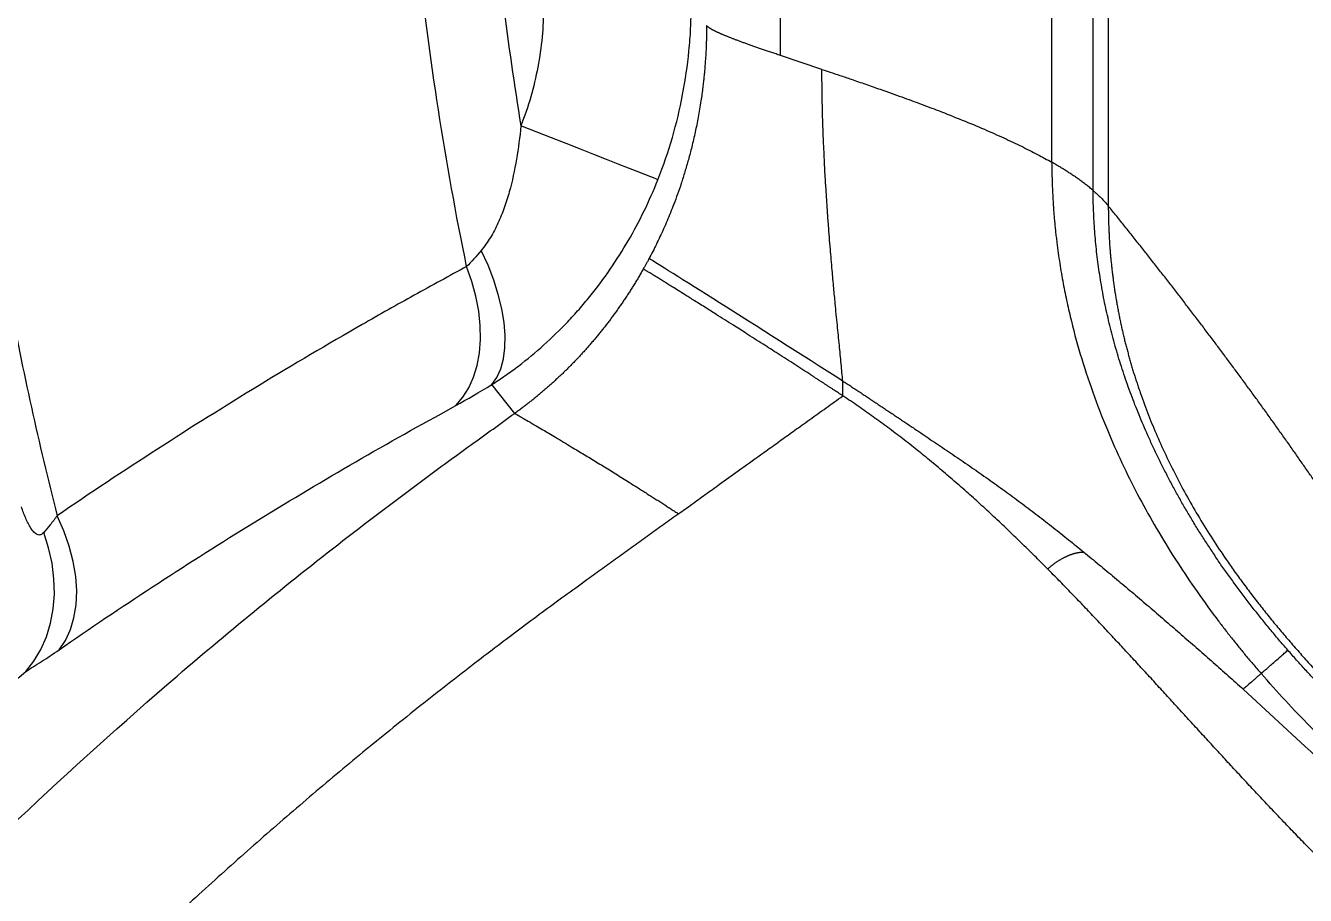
# Model space of a CAD drawing. Extents: x 412 to 492, y 622 to 766.
# Drawn here: x 464.4 to 475.19, y 671.51 to 678.85 of the extents above; entities that cross this region are included whole.
import ezdxf

# ---------------------------------------------------------------- set-up
doc = ezdxf.new("R2010")
doc.units = 0
doc.header["$MEASUREMENT"] = 0
doc.layers.add('1', color=4, linetype='Continuous')
doc.layers.add('GEOMETRY', color=4, linetype='Continuous', lineweight=25)

# ---------------------------------------------------------------- blocks, each defined once
blk = doc.blocks.new('2024 Beam 220V LL')
at = {"layer": 'GEOMETRY'}
for p, q in [((61.575, 45.822), (61.575, 34.566)), ((61.448, 34.695), (61.448, 45.674)), ((61.099, 34.934), (61.099, 45.317)), ((58.812, 35.834), (58.812, 43.311)), ((59.162, 35.717), (58.812, 35.834)), ((56.572, 32.817), (56.38, 33.059)), ((55.952, 32.814), (56.077, 32.884)), ((63.236, 30.009), (62.713, 30.492))]:
    blk.add_line(p, q, dxfattribs=at)
at = {"layer": 'GEOMETRY', "flags": 128}
for points in [[(57.779, 34.787), (57.756, 34.796), (57.719, 34.811), (57.669, 34.831), (57.605, 34.856), (57.53, 34.885), (57.443, 34.919), (57.346, 34.957), (57.24, 34.999), (57.126, 35.044), (57.006, 35.091), (56.882, 35.14), (56.754, 35.19), (56.624, 35.241)], [(56.38, 33.059), (56.422, 33.12), (56.454, 33.193), (56.477, 33.277), (56.489, 33.37), (56.491, 33.473), (56.482, 33.582), (56.463, 33.698), (56.434, 33.818), (56.395, 33.941), (56.347, 34.066), (56.29, 34.191)], [(56.077, 32.884), (56.136, 32.953), (56.186, 33.032), (56.226, 33.122), (56.256, 33.221), (56.276, 33.327), (56.284, 33.44), (56.282, 33.558), (56.269, 33.68), (56.245, 33.805), (56.211, 33.93), (56.167, 34.055)], [(52.731, 30.824), (52.785, 30.903), (52.827, 30.994), (52.857, 31.094), (52.875, 31.203), (52.88, 31.32), (52.872, 31.442), (52.851, 31.568), (52.817, 31.697), (52.772, 31.826), (52.715, 31.954)], [(52.731, 30.824), (52.785, 30.903), (52.827, 30.994), (52.857, 31.094), (52.875, 31.203), (52.88, 31.32), (52.872, 31.442), (52.851, 31.568), (52.817, 31.697), (52.772, 31.826), (52.715, 31.954)], [(52.45, 30.641), (52.519, 30.729), (52.578, 30.827), (52.625, 30.934), (52.66, 31.048), (52.682, 31.169), (52.692, 31.294), (52.688, 31.423), (52.672, 31.553), (52.643, 31.683), (52.602, 31.812)], [(52.45, 30.641), (52.519, 30.729), (52.578, 30.827), (52.625, 30.934), (52.66, 31.048), (52.682, 31.169), (52.692, 31.294), (52.688, 31.423), (52.672, 31.553), (52.643, 31.683), (52.602, 31.812)]]:
    blk.add_lwpolyline(points, dxfattribs=at)
at = {"layer": 'GEOMETRY'}
for points, knots in [([(52.696, 46.818), (52.395, 45.617), (52.166, 44.396), (51.993, 42.999), (51.975, 42.843), (51.942, 42.532), (51.926, 42.375), (51.883, 41.906), (51.859, 41.594), (51.821, 40.967), (51.806, 40.654), (51.788, 40.027), (51.783, 39.713), (51.784, 39.085), (51.789, 38.772), (51.808, 38.145), (51.823, 37.833), (51.882, 36.895), (51.941, 36.271), (52.038, 35.492), (52.059, 35.337), (52.103, 35.026), (52.126, 34.871), (52.199, 34.406), (52.252, 34.097), (52.426, 33.174), (52.561, 32.562), (52.715, 31.954)], [0, 0, 0, 0, 0.25, 0.25, 0.28125, 0.28125, 0.3125, 0.3125, 0.375, 0.375, 0.4375, 0.4375, 0.5, 0.5, 0.5625, 0.5625, 0.625, 0.625, 0.75, 0.75, 0.78125, 0.78125, 0.8125, 0.8125, 0.875, 0.875, 1, 1, 1, 1]), ([(52.696, 46.818), (52.395, 45.617), (52.166, 44.396), (51.993, 42.999), (51.975, 42.843), (51.942, 42.532), (51.926, 42.375), (51.883, 41.906), (51.859, 41.594), (51.821, 40.967), (51.806, 40.654), (51.788, 40.027), (51.783, 39.713), (51.784, 39.085), (51.789, 38.772), (51.808, 38.145), (51.823, 37.833), (51.882, 36.895), (51.941, 36.271), (52.038, 35.492), (52.059, 35.337), (52.103, 35.026), (52.126, 34.871), (52.199, 34.406), (52.252, 34.097), (52.426, 33.174), (52.561, 32.562), (52.715, 31.954)], [0, 0, 0, 0, 0.25, 0.25, 0.28125, 0.28125, 0.3125, 0.3125, 0.375, 0.375, 0.4375, 0.4375, 0.5, 0.5, 0.5625, 0.5625, 0.625, 0.625, 0.75, 0.75, 0.78125, 0.78125, 0.8125, 0.8125, 0.875, 0.875, 1, 1, 1, 1]), ([(56.167, 34.055), (56.077, 34.493), (55.997, 34.934), (55.86, 35.82), (55.803, 36.266), (55.711, 37.163), (55.676, 37.614), (55.648, 38.181), (55.643, 38.294), (55.635, 38.521), (55.631, 38.635), (55.623, 38.976), (55.62, 39.203), (55.62, 39.658), (55.623, 39.886), (55.634, 40.339), (55.642, 40.566), (55.676, 41.243), (55.71, 41.693), (55.849, 43.035), (55.986, 43.921), (56.167, 44.799)], [0, 0, 0, 0, 0.125, 0.125, 0.25, 0.25, 0.375, 0.375, 0.40625, 0.40625, 0.4375, 0.4375, 0.5, 0.5, 0.5625, 0.5625, 0.625, 0.625, 0.75, 0.75, 1, 1, 1, 1]), ([(56.625, 43.619), (56.569, 43.275), (56.519, 42.93), (56.434, 42.238), (56.398, 41.891), (56.341, 41.193), (56.32, 40.843), (56.299, 40.316), (56.294, 40.14), (56.288, 39.787), (56.286, 39.611), (56.286, 39.081), (56.292, 38.728), (56.313, 38.199), (56.321, 38.022), (56.343, 37.671), (56.355, 37.496), (56.398, 36.971), (56.433, 36.623), (56.518, 35.929), (56.568, 35.584), (56.624, 35.241)], [0, 0, 0, 0, 0.125, 0.125, 0.25, 0.25, 0.375, 0.375, 0.4375, 0.4375, 0.5, 0.5, 0.625, 0.625, 0.6875, 0.6875, 0.75, 0.75, 0.875, 0.875, 1, 1, 1, 1]), ([(56.815, 36.249), (56.815, 36.075), (56.799, 35.904), (56.735, 35.568), (56.688, 35.403), (56.624, 35.241)], [0, 0, 0, 0, 0.5, 0.5, 1, 1, 1, 1]), ([(57.779, 34.787), (57.872, 35.021), (57.941, 35.26), (58.011, 35.626), (58.029, 35.749), (58.047, 35.936), (58.052, 35.999), (58.058, 36.124), (58.06, 36.187), (58.06, 36.25)], [0, 0, 0, 0, 0.5, 0.5, 0.75, 0.75, 0.875, 0.875, 1, 1, 1, 1]), ([(58.189, 36.087), (58.189, 36.075), (58.189, 36.05), (58.189, 36.014), (58.188, 35.977), (58.187, 35.939), (58.185, 35.9), (58.184, 35.861), (58.181, 35.821), (58.178, 35.78), (58.175, 35.739), (58.172, 35.697), (58.167, 35.654), (58.163, 35.611), (58.155, 35.543), (58.141, 35.444), (58.12, 35.317), (58.094, 35.188), (58.066, 35.069), (58.037, 34.957), (58.007, 34.855), (57.977, 34.758), (57.945, 34.667), (57.915, 34.585), (57.885, 34.509), (57.857, 34.44), (57.827, 34.373), (57.797, 34.307), (57.767, 34.244), (57.736, 34.182), (57.715, 34.142), (57.704, 34.122)], [0, 0, 0, 0, 0.017509, 0.035345, 0.053512, 0.072011, 0.090841, 0.110003, 0.129497, 0.149324, 0.169484, 0.189978, 0.210806, 0.231969, 0.253468, 0.310964, 0.379047, 0.441545, 0.504048, 0.558832, 0.611071, 0.660785, 0.707988, 0.75269, 0.790183, 0.826969, 0.863045, 0.8984, 0.93302, 0.966891, 1, 1, 1, 1]), ([(58.812, 35.834), (58.806, 35.836), (58.793, 35.84), (58.775, 35.847), (58.757, 35.853), (58.739, 35.859), (58.721, 35.865), (58.703, 35.871), (58.686, 35.877), (58.669, 35.883), (58.652, 35.888), (58.636, 35.894), (58.62, 35.9), (58.604, 35.905), (58.588, 35.911), (58.573, 35.916), (58.558, 35.922), (58.543, 35.927), (58.528, 35.932), (58.514, 35.937), (58.5, 35.942), (58.486, 35.947), (58.473, 35.952), (58.459, 35.957), (58.446, 35.962), (58.434, 35.967), (58.422, 35.971), (58.41, 35.976), (58.398, 35.98), (58.387, 35.985), (58.376, 35.989), (58.365, 35.994), (58.354, 35.998), (58.344, 36.002), (58.334, 36.006), (58.325, 36.01), (58.315, 36.014), (58.307, 36.018), (58.298, 36.022), (58.29, 36.026), (58.282, 36.029), (58.274, 36.033), (58.267, 36.037), (58.26, 36.04), (58.253, 36.044), (58.246, 36.047), (58.24, 36.05), (58.234, 36.053), (58.229, 36.057), (58.224, 36.06), (58.219, 36.063), (58.214, 36.066), (58.21, 36.068), (58.206, 36.071), (58.203, 36.074), (58.199, 36.077), (58.196, 36.079), (58.194, 36.082), (58.191, 36.084), (58.19, 36.086), (58.189, 36.087)], [0, 0, 0, 0, 0.018145, 0.036256, 0.054333, 0.072377, 0.090387, 0.108363, 0.126306, 0.144216, 0.162093, 0.179936, 0.197747, 0.215525, 0.23327, 0.250983, 0.268663, 0.286311, 0.303927, 0.32151, 0.339062, 0.356582, 0.37407, 0.391526, 0.408951, 0.426345, 0.443707, 0.461038, 0.478339, 0.495608, 0.512847, 0.530055, 0.547232, 0.56438, 0.581497, 0.598584, 0.615641, 0.632668, 0.649666, 0.666634, 0.683572, 0.700482, 0.717362, 0.734213, 0.751035, 0.767829, 0.784594, 0.80133, 0.818038, 0.834718, 0.85137, 0.867994, 0.884591, 0.901159, 0.917701, 0.934215, 0.950701, 0.967161, 0.983594, 1, 1, 1, 1]), ([(59.162, 35.717), (59.185, 35.709), (59.235, 35.693), (59.317, 35.665), (59.417, 35.631), (59.531, 35.592), (59.673, 35.542), (59.829, 35.487), (59.992, 35.427), (60.162, 35.362), (60.34, 35.292), (60.497, 35.227), (60.613, 35.176), (60.693, 35.14), (60.77, 35.104), (60.842, 35.069), (60.912, 35.035), (60.978, 35.001), (61.04, 34.967), (61.08, 34.945), (61.099, 34.934)], [0, 0, 0, 0, 0.0344861, 0.0761599, 0.1250205, 0.1874792, 0.2500374, 0.3424862, 0.4259173, 0.5000989, 0.6036114, 0.700049, 0.743483, 0.7852154, 0.8252481, 0.8635796, 0.9002166, 0.935165, 0.9684261, 1, 1, 1, 1]), ([(59.338, 33.089), (59.333, 33.137), (59.323, 33.238), (59.308, 33.395), (59.291, 33.565), (59.275, 33.726), (59.261, 33.881), (59.247, 34.033), (59.232, 34.21), (59.219, 34.375), (59.208, 34.52), (59.201, 34.638), (59.194, 34.741), (59.188, 34.832), (59.184, 34.913), (59.18, 35), (59.175, 35.115), (59.169, 35.254), (59.165, 35.412), (59.162, 35.566), (59.162, 35.667), (59.162, 35.717)], [0, 0, 0, 0, 0.055298, 0.11495, 0.179572, 0.250196, 0.298886, 0.356952, 0.424271, 0.500299, 0.545471, 0.590376, 0.634959, 0.663086, 0.693782, 0.727055, 0.762901, 0.824678, 0.884749, 0.943146, 1, 1, 1, 1]), ([(56.624, 35.241), (56.615, 35.147), (56.603, 35.053), (56.571, 34.867), (56.552, 34.775), (56.52, 34.662), (56.513, 34.639), (56.499, 34.594), (56.491, 34.572), (56.468, 34.506), (56.45, 34.463), (56.412, 34.379), (56.391, 34.338), (56.355, 34.28), (56.343, 34.261), (56.317, 34.225), (56.304, 34.207), (56.29, 34.191)], [0, 0, 0, 0, 0.25, 0.25, 0.5, 0.5, 0.5625, 0.5625, 0.625, 0.625, 0.75, 0.75, 0.875, 0.875, 0.9375, 0.9375, 1, 1, 1, 1]), ([(61.099, 34.934), (61.099, 34.919), (61.099, 34.891), (61.1, 34.848), (61.101, 34.804), (61.102, 34.761), (61.104, 34.717), (61.106, 34.672), (61.108, 34.627), (61.111, 34.582), (61.114, 34.537), (61.117, 34.491), (61.121, 34.445), (61.126, 34.398), (61.13, 34.351), (61.136, 34.304), (61.147, 34.214), (61.165, 34.083), (61.194, 33.914), (61.227, 33.752), (61.276, 33.539), (61.349, 33.273), (61.456, 32.954), (61.576, 32.651), (61.704, 32.366), (61.837, 32.102), (61.982, 31.842), (62.136, 31.59), (62.304, 31.339), (62.439, 31.151), (62.54, 31.018), (62.599, 30.943), (62.661, 30.865), (62.725, 30.786), (62.793, 30.705), (62.84, 30.651), (62.863, 30.624)], [0, 0, 0, 0, 0.008964, 0.0180041, 0.0271205, 0.0363134, 0.045583, 0.0549299, 0.0643544, 0.0738572, 0.0834389, 0.0931004, 0.1028426, 0.1126663, 0.1225726, 0.1325618, 0.1426337, 0.1798641, 0.2158485, 0.250609, 0.2841738, 0.3534276, 0.4241608, 0.4966433, 0.5590051, 0.6213737, 0.6825392, 0.746877, 0.8074437, 0.8731295, 0.8925929, 0.9127198, 0.9335164, 0.9549898, 0.9771481, 1, 1, 1, 1]), ([(61.448, 34.695), (61.443, 34.699), (61.434, 34.708), (61.419, 34.72), (61.404, 34.732), (61.389, 34.743), (61.374, 34.755), (61.359, 34.766), (61.344, 34.778), (61.329, 34.789), (61.313, 34.8), (61.298, 34.81), (61.283, 34.821), (61.267, 34.831), (61.252, 34.841), (61.236, 34.851), (61.221, 34.861), (61.205, 34.871), (61.19, 34.88), (61.174, 34.89), (61.159, 34.899), (61.144, 34.908), (61.129, 34.917), (61.114, 34.925), (61.104, 34.931), (61.099, 34.934)], [0, 0, 0, 0, 0.0427682, 0.0855563, 0.1283709, 0.1712183, 0.2141052, 0.2570378, 0.3000227, 0.3430662, 0.3861747, 0.4293545, 0.472612, 0.5159533, 0.5593848, 0.6029127, 0.6465431, 0.6902821, 0.7341357, 0.7781101, 0.8222112, 0.8664449, 0.9108171, 0.9553335, 1, 1, 1, 1]), ([(56.38, 33.059), (56.417, 33.084), (56.455, 33.109), (56.53, 33.161), (56.567, 33.188), (56.677, 33.272), (56.748, 33.331), (56.887, 33.456), (56.954, 33.521), (57.051, 33.624), (57.083, 33.658), (57.146, 33.73), (57.176, 33.766), (57.327, 33.952), (57.434, 34.109), (57.625, 34.437), (57.708, 34.608), (57.779, 34.787)], [0, 0, 0, 0, 0.0625, 0.0625, 0.125, 0.125, 0.25, 0.25, 0.375, 0.375, 0.4375, 0.4375, 0.5, 0.5, 0.75, 0.75, 1, 1, 1, 1]), ([(61.448, 34.695), (61.471, 34.676), (61.493, 34.655), (61.536, 34.612), (61.556, 34.59), (61.575, 34.566)], [0, 0, 0, 0, 0.5, 0.5, 1, 1, 1, 1]), ([(63.089, 30.82), (63.076, 30.835), (63.051, 30.864), (63.013, 30.908), (62.976, 30.952), (62.94, 30.996), (62.903, 31.04), (62.868, 31.084), (62.832, 31.129), (62.797, 31.173), (62.763, 31.217), (62.729, 31.262), (62.695, 31.306), (62.662, 31.351), (62.629, 31.396), (62.597, 31.441), (62.565, 31.485), (62.533, 31.53), (62.502, 31.575), (62.472, 31.62), (62.442, 31.666), (62.412, 31.711), (62.383, 31.756), (62.354, 31.802), (62.325, 31.847), (62.297, 31.893), (62.27, 31.938), (62.243, 31.984), (62.216, 32.03), (62.19, 32.075), (62.164, 32.121), (62.139, 32.167), (62.114, 32.213), (62.089, 32.259), (62.065, 32.306), (62.041, 32.352), (62.018, 32.398), (61.995, 32.445), (61.973, 32.491), (61.951, 32.538), (61.93, 32.584), (61.903, 32.644), (61.871, 32.717), (61.835, 32.803), (61.8, 32.889), (61.768, 32.975), (61.736, 33.061), (61.707, 33.147), (61.679, 33.234), (61.652, 33.32), (61.628, 33.406), (61.604, 33.492), (61.583, 33.578), (61.563, 33.664), (61.544, 33.75), (61.528, 33.836), (61.513, 33.922), (61.499, 34.008), (61.487, 34.094), (61.477, 34.18), (61.468, 34.266), (61.461, 34.352), (61.455, 34.438), (61.451, 34.523), (61.448, 34.609), (61.448, 34.667), (61.448, 34.695)], [0, 0, 0, 0, 0.013485, 0.026917, 0.040297, 0.053625, 0.066902, 0.080129, 0.093305, 0.106433, 0.119512, 0.132543, 0.145527, 0.158464, 0.171355, 0.184201, 0.197001, 0.209758, 0.222471, 0.235142, 0.24777, 0.260358, 0.272904, 0.28541, 0.297878, 0.310306, 0.322697, 0.335051, 0.347368, 0.35965, 0.371897, 0.38411, 0.39629, 0.408437, 0.420552, 0.432637, 0.444691, 0.456716, 0.468712, 0.48068, 0.492622, 0.504537, 0.526385, 0.548085, 0.569642, 0.591062, 0.612351, 0.633513, 0.654556, 0.675485, 0.696306, 0.717025, 0.737648, 0.758182, 0.778633, 0.799007, 0.819311, 0.839552, 0.859736, 0.879869, 0.89996, 0.920013, 0.940037, 0.960039, 0.980024, 1, 1, 1, 1]), ([(63.456, 32.038), (63.436, 32.067), (63.397, 32.125), (63.337, 32.213), (63.277, 32.3), (63.216, 32.387), (63.155, 32.475), (63.094, 32.562), (63.032, 32.649), (62.97, 32.736), (62.908, 32.824), (62.845, 32.911), (62.781, 32.998), (62.718, 33.085), (62.654, 33.172), (62.589, 33.259), (62.524, 33.347), (62.459, 33.434), (62.393, 33.521), (62.327, 33.608), (62.261, 33.695), (62.194, 33.782), (62.127, 33.869), (62.059, 33.957), (61.991, 34.044), (61.923, 34.131), (61.854, 34.218), (61.785, 34.305), (61.716, 34.392), (61.646, 34.479), (61.599, 34.537), (61.575, 34.566)], [0, 0, 0, 0, 0.034483, 0.068966, 0.103448, 0.137931, 0.172414, 0.206897, 0.241379, 0.275862, 0.310345, 0.344828, 0.37931, 0.413793, 0.448276, 0.482759, 0.517241, 0.551724, 0.586207, 0.62069, 0.655172, 0.689655, 0.724138, 0.758621, 0.793103, 0.827586, 0.862069, 0.896552, 0.931034, 0.965517, 1, 1, 1, 1]), ([(61.575, 34.566), (61.575, 34.553), (61.576, 34.526), (61.576, 34.486), (61.577, 34.446), (61.578, 34.405), (61.58, 34.365), (61.582, 34.325), (61.584, 34.285), (61.586, 34.245), (61.589, 34.205), (61.592, 34.165), (61.596, 34.125), (61.6, 34.086), (61.604, 34.046), (61.609, 34.006), (61.614, 33.966), (61.619, 33.926), (61.624, 33.887), (61.63, 33.847), (61.637, 33.807), (61.643, 33.768), (61.65, 33.728), (61.658, 33.689), (61.665, 33.649), (61.673, 33.61), (61.681, 33.57), (61.69, 33.531), (61.699, 33.492), (61.708, 33.452), (61.718, 33.413), (61.728, 33.374), (61.739, 33.335), (61.749, 33.296), (61.76, 33.257), (61.772, 33.217), (61.783, 33.178), (61.795, 33.139), (61.808, 33.1), (61.821, 33.061), (61.834, 33.023), (61.884, 32.875), (61.985, 32.62), (62.155, 32.263), (62.355, 31.908), (62.527, 31.643), (62.655, 31.462), (62.728, 31.363), (62.803, 31.263), (62.881, 31.164), (62.961, 31.064), (63.044, 30.965), (63.129, 30.866), (63.216, 30.767), (63.306, 30.668), (63.399, 30.569), (63.493, 30.47), (63.591, 30.372), (63.69, 30.273), (63.792, 30.175), (63.897, 30.076), (64.004, 29.978), (64.113, 29.88), (64.225, 29.782), (64.339, 29.684), (64.456, 29.587), (64.575, 29.489), (64.696, 29.391), (64.778, 29.327), (64.82, 29.295)], [0, 0, 0, 0, 0.006276, 0.012546, 0.018812, 0.025073, 0.031331, 0.037586, 0.043837, 0.050086, 0.056334, 0.062579, 0.068824, 0.075068, 0.081312, 0.087556, 0.093801, 0.100048, 0.106296, 0.112546, 0.118798, 0.125054, 0.131313, 0.137576, 0.143843, 0.150116, 0.156393, 0.162676, 0.168966, 0.175262, 0.181565, 0.187875, 0.194194, 0.200521, 0.206856, 0.213201, 0.219556, 0.22592, 0.232296, 0.238682, 0.245079, 0.251488, 0.311527, 0.373062, 0.436391, 0.501788, 0.520827, 0.540074, 0.559533, 0.579211, 0.59911, 0.619237, 0.639595, 0.66019, 0.681025, 0.702104, 0.723432, 0.745012, 0.766848, 0.788943, 0.811301, 0.833925, 0.856818, 0.879984, 0.903425, 0.927145, 0.951145, 0.975429, 1, 1, 1, 1]), ([(57.704, 34.122), (57.702, 34.118), (57.7, 34.115), (57.697, 34.107), (57.691, 34.096), (57.685, 34.085), (57.677, 34.071), (57.673, 34.064), (57.664, 34.049), (57.66, 34.042), (57.656, 34.034)], [0, 0, 0, 0, 0.125, 0.125, 0.25, 0.5, 0.5, 0.75, 0.75, 1, 1, 1, 1]), ([(56.167, 34.055), (56.093, 34.015), (56.02, 33.975), (55.872, 33.894), (55.652, 33.773), (55.432, 33.649), (54.995, 33.399), (54.705, 33.228), (54.129, 32.877), (53.844, 32.698), (53.276, 32.332), (52.995, 32.145), (52.715, 31.954)], [0, 0, 0, 0, 0.0625, 0.0625, 0.125, 0.25, 0.25, 0.5, 0.5, 0.75, 0.75, 1, 1, 1, 1]), ([(57.656, 34.034), (57.65, 34.023), (57.637, 34.001), (57.618, 33.968), (57.599, 33.936), (57.579, 33.904), (57.559, 33.872), (57.539, 33.84), (57.519, 33.809), (57.498, 33.778), (57.477, 33.747), (57.456, 33.717), (57.435, 33.686), (57.414, 33.657), (57.392, 33.627), (57.37, 33.598), (57.348, 33.569), (57.326, 33.541), (57.304, 33.513), (57.281, 33.485), (57.258, 33.457), (57.235, 33.43), (57.212, 33.403), (57.189, 33.376), (57.165, 33.35), (57.142, 33.323), (57.118, 33.298), (57.094, 33.272), (57.069, 33.247), (57.045, 33.222), (57.02, 33.197), (56.996, 33.173), (56.971, 33.148), (56.945, 33.125), (56.92, 33.101), (56.895, 33.078), (56.869, 33.054), (56.843, 33.032), (56.817, 33.009), (56.79, 32.987), (56.764, 32.965), (56.737, 32.943), (56.71, 32.921), (56.683, 32.9), (56.656, 32.879), (56.628, 32.858), (56.6, 32.837), (56.582, 32.824), (56.572, 32.817)], [0, 0, 0, 0, 0.0233774, 0.0466587, 0.0698458, 0.0929404, 0.115944, 0.1388571, 0.1616801, 0.1844133, 0.2070567, 0.229611, 0.2520768, 0.2744549, 0.2967464, 0.3189526, 0.3410749, 0.3631146, 0.3850733, 0.4069524, 0.4287542, 0.4504808, 0.4721349, 0.4937195, 0.5152377, 0.5366926, 0.5580871, 0.5794244, 0.6007077, 0.6219405, 0.6431265, 0.6642695, 0.6853735, 0.7064423, 0.72748, 0.7484905, 0.7694778, 0.790446, 0.8113995, 0.8323424, 0.853279, 0.8742135, 0.89515, 0.9160923, 0.9370445, 0.9580105, 0.9789944, 1, 1, 1, 1]), ([(59.338, 32.964), (59.332, 32.968), (59.32, 32.977), (59.301, 32.989), (59.283, 33.001), (59.264, 33.013), (59.245, 33.026), (59.226, 33.038), (59.206, 33.051), (59.187, 33.064), (59.167, 33.077), (59.148, 33.089), (59.128, 33.102), (59.108, 33.115), (59.087, 33.129), (59.03, 33.166), (58.932, 33.229), (58.797, 33.316), (58.659, 33.405), (58.533, 33.485), (58.4, 33.569), (58.289, 33.64), (58.18, 33.709), (58.093, 33.763), (58.014, 33.813), (57.951, 33.852), (57.902, 33.883), (57.869, 33.903), (57.847, 33.917), (57.831, 33.927), (57.815, 33.937), (57.8, 33.946), (57.785, 33.956), (57.771, 33.965), (57.756, 33.973), (57.743, 33.982), (57.73, 33.99), (57.718, 33.997), (57.706, 34.004), (57.695, 34.011), (57.685, 34.017), (57.676, 34.022), (57.669, 34.027), (57.662, 34.031), (57.658, 34.033), (57.656, 34.034)], [0, 0, 0, 0, 0.009557, 0.019116, 0.028679, 0.038248, 0.047826, 0.057415, 0.067017, 0.076633, 0.086264, 0.095909, 0.105569, 0.115245, 0.124936, 0.134643, 0.197424, 0.263178, 0.32139, 0.387826, 0.43866, 0.509831, 0.552183, 0.606182, 0.651197, 0.690262, 0.723282, 0.750134, 0.762277, 0.774728, 0.78749, 0.800565, 0.813958, 0.82767, 0.841702, 0.856054, 0.870728, 0.885724, 0.901045, 0.91669, 0.932662, 0.948964, 0.965609, 0.982614, 1, 1, 1, 1]), ([(59.338, 33.089), (59.35, 33.081), (59.375, 33.066), (59.411, 33.042), (59.447, 33.018), (59.483, 32.995), (59.519, 32.971), (59.554, 32.947), (59.59, 32.923), (59.626, 32.899), (59.662, 32.875), (59.698, 32.851), (59.734, 32.827), (59.77, 32.803), (59.806, 32.779), (59.842, 32.755), (59.878, 32.731), (59.914, 32.706), (59.951, 32.682), (59.987, 32.658), (60.057, 32.61), (60.161, 32.54), (60.3, 32.446), (60.44, 32.35), (60.58, 32.252), (60.718, 32.153), (60.852, 32.054), (60.982, 31.955), (61.112, 31.854), (61.24, 31.752), (61.326, 31.682), (61.368, 31.648)], [0, 0, 0, 0, 0.017893, 0.03578, 0.053662, 0.071539, 0.089412, 0.107281, 0.125145, 0.143005, 0.160864, 0.178724, 0.196583, 0.214441, 0.232295, 0.250146, 0.267995, 0.285847, 0.303701, 0.321557, 0.339412, 0.407255, 0.475173, 0.543141, 0.611156, 0.679187, 0.743377, 0.807548, 0.8717, 0.935849, 1, 1, 1, 1]), ([(59.338, 32.964), (59.338, 32.975), (59.338, 32.985), (59.338, 33.006), (59.338, 33.016), (59.338, 33.037), (59.338, 33.053), (59.338, 33.068), (59.338, 33.079), (59.338, 33.084), (59.338, 33.089)], [0, 0, 0, 0, 0.25, 0.25, 0.5, 0.5, 0.75, 0.875, 0.875, 1, 1, 1, 1]), ([(57.953, 31.97), (57.99, 31.997), (58.065, 32.051), (58.18, 32.134), (58.311, 32.228), (58.466, 32.34), (58.62, 32.45), (58.761, 32.551), (58.876, 32.634), (58.976, 32.705), (59.059, 32.765), (59.128, 32.814), (59.197, 32.863), (59.267, 32.914), (59.314, 32.947), (59.338, 32.964)], [0, 0, 0, 0, 0.080057, 0.163388, 0.250032, 0.362875, 0.499967, 0.583388, 0.666735, 0.750033, 0.798642, 0.847935, 0.897921, 0.948607, 1, 1, 1, 1]), ([(61.064, 31.505), (61.045, 31.524), (61.008, 31.562), (60.952, 31.617), (60.896, 31.673), (60.839, 31.728), (60.783, 31.783), (60.726, 31.838), (60.669, 31.892), (60.611, 31.946), (60.554, 31.999), (60.496, 32.052), (60.438, 32.105), (60.38, 32.157), (60.321, 32.208), (60.262, 32.259), (60.203, 32.31), (60.144, 32.36), (60.084, 32.41), (60.024, 32.459), (59.964, 32.508), (59.903, 32.556), (59.842, 32.604), (59.78, 32.651), (59.718, 32.698), (59.656, 32.744), (59.593, 32.789), (59.53, 32.834), (59.467, 32.878), (59.403, 32.922), (59.36, 32.95), (59.338, 32.964)], [0, 0, 0, 0, 0.034545, 0.069079, 0.103603, 0.138117, 0.172621, 0.207115, 0.241598, 0.276071, 0.310536, 0.344992, 0.379441, 0.413884, 0.448323, 0.482757, 0.51719, 0.551621, 0.586052, 0.620486, 0.654924, 0.689367, 0.723818, 0.758279, 0.792753, 0.827241, 0.861746, 0.896272, 0.930821, 0.965396, 1, 1, 1, 1]), ([(46.605, 22.5), (46.958, 22.986), (47.312, 23.472), (47.757, 24.078), (47.845, 24.199), (47.979, 24.381), (48.023, 24.442), (48.112, 24.563), (48.336, 24.865), (48.564, 25.164), (48.936, 25.637), (49.124, 25.872), (49.508, 26.336), (49.702, 26.566), (50.293, 27.247), (50.697, 27.691), (51.942, 28.992), (52.813, 29.818), (53.955, 30.799), (54.186, 30.992), (54.652, 31.373), (55.122, 31.747), (55.601, 32.11), (55.903, 32.333), (55.964, 32.377), (56.085, 32.466), (56.146, 32.51), (56.328, 32.641), (56.45, 32.729), (56.572, 32.817)], [0, 0, 0, 0, 0.125, 0.125, 0.15625, 0.15625, 0.171875, 0.171875, 0.1875, 0.25, 0.25, 0.3125, 0.3125, 0.375, 0.375, 0.5, 0.5, 0.75, 0.75, 0.8125, 0.8125, 0.875, 0.9375, 0.9375, 0.953125, 0.953125, 0.96875, 0.96875, 1, 1, 1, 1]), ([(52.731, 30.824), (53.253, 31.185), (53.782, 31.531), (54.588, 32.029), (54.858, 32.191), (55.402, 32.508), (55.676, 32.663), (55.952, 32.814)], [0, 0, 0, 0, 0.5, 0.5, 0.75, 0.75, 1, 1, 1, 1]), ([(56.572, 32.817), (56.573, 32.816), (56.575, 32.815), (56.578, 32.814), (56.581, 32.812), (56.585, 32.809), (56.589, 32.807), (56.594, 32.804), (56.599, 32.801), (56.604, 32.798), (56.61, 32.795), (56.616, 32.792), (56.622, 32.788), (56.629, 32.784), (56.648, 32.773), (56.686, 32.751), (56.745, 32.716), (56.822, 32.672), (56.899, 32.626), (56.981, 32.577), (57.045, 32.538), (57.12, 32.493), (57.209, 32.439), (57.316, 32.374), (57.425, 32.306), (57.512, 32.252), (57.574, 32.212), (57.613, 32.188), (57.651, 32.164), (57.688, 32.14), (57.724, 32.117), (57.76, 32.095), (57.794, 32.073), (57.828, 32.051), (57.861, 32.03), (57.892, 32.009), (57.923, 31.99), (57.943, 31.977), (57.953, 31.97)], [0, 0, 0, 0, 0.009407, 0.018848, 0.028323, 0.037834, 0.04738, 0.056962, 0.066582, 0.076238, 0.085933, 0.095666, 0.105438, 0.115246, 0.125092, 0.184318, 0.249992, 0.295666, 0.374876, 0.421754, 0.463364, 0.499964, 0.562085, 0.624408, 0.687014, 0.749957, 0.77243, 0.794613, 0.8165, 0.838086, 0.859366, 0.88034, 0.90101, 0.921377, 0.941446, 0.961231, 0.980745, 1, 1, 1, 1]), ([(57.953, 31.97), (57.911, 31.94), (57.828, 31.88), (57.703, 31.79), (57.579, 31.7), (57.454, 31.61), (57.329, 31.52), (57.183, 31.414), (57.015, 31.293), (56.826, 31.155), (56.639, 31.016), (56.452, 30.875), (56.173, 30.663), (55.804, 30.375), (55.348, 30.007), (54.898, 29.632), (54.455, 29.25), (54.018, 28.861), (53.254, 28.157), (52.468, 27.38), (51.669, 26.528), (51.192, 25.996), (50.767, 25.503), (50.406, 25.07), (50.065, 24.649), (49.743, 24.239), (49.474, 23.886), (49.254, 23.59), (49.081, 23.354), (48.907, 23.119), (48.731, 22.88), (48.553, 22.637), (48.373, 22.39), (48.192, 22.144), (48.012, 21.898), (47.892, 21.733), (47.832, 21.651)], [0, 0, 0, 0, 0.010586, 0.021162, 0.031735, 0.042312, 0.052894, 0.063479, 0.079564, 0.095639, 0.111708, 0.127796, 0.143891, 0.184104, 0.224348, 0.264626, 0.304929, 0.345172, 0.385385, 0.519296, 0.572866, 0.626477, 0.666738, 0.707033, 0.742836, 0.778636, 0.814426, 0.834558, 0.854674, 0.874798, 0.894938, 0.915941, 0.936954, 0.957976, 0.97899, 1, 1, 1, 1]), ([(52.602, 31.812), (52.598, 31.808), (52.594, 31.804), (52.585, 31.797), (52.58, 31.795), (52.571, 31.792), (52.567, 31.791), (52.557, 31.792), (52.552, 31.793), (52.542, 31.797), (52.538, 31.8), (52.528, 31.807), (52.524, 31.811), (52.515, 31.82), (52.51, 31.826), (52.502, 31.837), (52.498, 31.843), (52.486, 31.862), (52.478, 31.876), (52.464, 31.904), (52.457, 31.919), (52.437, 31.965), (52.425, 31.997), (52.414, 32.029)], [0, 0, 0, 0, 0.0625, 0.0625, 0.125, 0.125, 0.1875, 0.1875, 0.25, 0.25, 0.3125, 0.3125, 0.375, 0.375, 0.4375, 0.4375, 0.5, 0.5, 0.625, 0.625, 0.75, 0.75, 1, 1, 1, 1]), ([(52.602, 31.812), (52.598, 31.808), (52.594, 31.804), (52.585, 31.797), (52.58, 31.795), (52.571, 31.792), (52.567, 31.791), (52.557, 31.792), (52.552, 31.793), (52.542, 31.797), (52.538, 31.8), (52.528, 31.807), (52.524, 31.811), (52.515, 31.82), (52.51, 31.826), (52.502, 31.837), (52.498, 31.843), (52.486, 31.862), (52.478, 31.876), (52.464, 31.904), (52.457, 31.919), (52.437, 31.965), (52.425, 31.997), (52.414, 32.029)], [0, 0, 0, 0, 0.0625, 0.0625, 0.125, 0.125, 0.1875, 0.1875, 0.25, 0.25, 0.3125, 0.3125, 0.375, 0.375, 0.4375, 0.4375, 0.5, 0.5, 0.625, 0.625, 0.75, 0.75, 1, 1, 1, 1]), ([(52.715, 31.954), (52.696, 31.927), (52.676, 31.901), (52.638, 31.854), (52.62, 31.832), (52.602, 31.812)], [0, 0, 0, 0, 0.5, 0.5, 1, 1, 1, 1]), ([(52.715, 31.954), (52.696, 31.927), (52.676, 31.901), (52.638, 31.854), (52.62, 31.832), (52.602, 31.812)], [0, 0, 0, 0, 0.5, 0.5, 1, 1, 1, 1]), ([(61.064, 31.505), (61.067, 31.508), (61.073, 31.513), (61.081, 31.52), (61.09, 31.527), (61.098, 31.534), (61.107, 31.54), (61.115, 31.547), (61.124, 31.553), (61.132, 31.559), (61.141, 31.565), (61.149, 31.571), (61.158, 31.576), (61.166, 31.581), (61.174, 31.586), (61.182, 31.591), (61.191, 31.595), (61.199, 31.6), (61.207, 31.604), (61.215, 31.608), (61.223, 31.611), (61.23, 31.615), (61.238, 31.618), (61.246, 31.622), (61.253, 31.625), (61.261, 31.627), (61.268, 31.63), (61.276, 31.632), (61.283, 31.635), (61.29, 31.637), (61.297, 31.639), (61.304, 31.64), (61.311, 31.642), (61.318, 31.643), (61.324, 31.644), (61.331, 31.645), (61.338, 31.646), (61.344, 31.647), (61.35, 31.647), (61.356, 31.648), (61.362, 31.648), (61.366, 31.648), (61.368, 31.648)], [0, 0, 0, 0, 0.026027, 0.051871, 0.077549, 0.10308, 0.12848, 0.153766, 0.178951, 0.204052, 0.229081, 0.254049, 0.278967, 0.30384, 0.328669, 0.35346, 0.378214, 0.402935, 0.427627, 0.452295, 0.476943, 0.501575, 0.526198, 0.550821, 0.575453, 0.6001, 0.624771, 0.64947, 0.674203, 0.698974, 0.723787, 0.748645, 0.773551, 0.798505, 0.823511, 0.848568, 0.873678, 0.898839, 0.924053, 0.949318, 0.974634, 1, 1, 1, 1]), ([(61.368, 31.648), (61.39, 31.63), (61.433, 31.595), (61.498, 31.541), (61.563, 31.487), (61.628, 31.433), (61.693, 31.379), (61.757, 31.325), (61.822, 31.27), (61.886, 31.215), (61.951, 31.16), (62.015, 31.105), (62.1, 31.031), (62.206, 30.939), (62.333, 30.829), (62.46, 30.717), (62.587, 30.605), (62.671, 30.53), (62.713, 30.492)], [0, 0, 0, 0, 0.047813, 0.09563, 0.143455, 0.191289, 0.239134, 0.286984, 0.33484, 0.382702, 0.43057, 0.478444, 0.526323, 0.620961, 0.715645, 0.810389, 0.905176, 1, 1, 1, 1]), ([(63.609, 28.811), (63.592, 28.828), (63.557, 28.862), (63.506, 28.912), (63.455, 28.963), (63.405, 29.013), (63.354, 29.064), (63.304, 29.115), (63.254, 29.166), (63.204, 29.217), (63.155, 29.268), (63.105, 29.32), (63.056, 29.371), (63.007, 29.423), (62.958, 29.474), (62.909, 29.526), (62.861, 29.577), (62.812, 29.629), (62.764, 29.681), (62.716, 29.733), (62.668, 29.784), (62.62, 29.836), (62.572, 29.888), (62.525, 29.94), (62.477, 29.991), (62.43, 30.043), (62.382, 30.095), (62.335, 30.146), (62.288, 30.198), (62.24, 30.25), (62.193, 30.301), (62.146, 30.353), (62.099, 30.404), (62.052, 30.456), (62.005, 30.507), (61.959, 30.558), (61.912, 30.609), (61.865, 30.66), (61.818, 30.711), (61.771, 30.762), (61.724, 30.813), (61.677, 30.863), (61.631, 30.913), (61.584, 30.964), (61.537, 31.014), (61.49, 31.064), (61.443, 31.114), (61.396, 31.163), (61.349, 31.213), (61.301, 31.262), (61.254, 31.311), (61.207, 31.36), (61.159, 31.409), (61.112, 31.457), (61.08, 31.489), (61.064, 31.505)], [0, 0, 0, 0, 0.0189179, 0.0378342, 0.0567491, 0.0756628, 0.0945753, 0.1134869, 0.1323975, 0.1513072, 0.1702162, 0.1891243, 0.2080316, 0.2269381, 0.2458437, 0.2647485, 0.2836522, 0.302555, 0.3214565, 0.3403569, 0.3592559, 0.3781535, 0.3970494, 0.4159436, 0.434836, 0.4537263, 0.4726144, 0.4915002, 0.5103834, 0.529264, 0.5481418, 0.5670165, 0.5858881, 0.6047563, 0.6236211, 0.6424822, 0.6613396, 0.680193, 0.6990423, 0.7178875, 0.7367283, 0.7555647, 0.7743966, 0.7932239, 0.8120464, 0.8308643, 0.8496773, 0.8684855, 0.8872886, 0.9060866, 0.9248796, 0.9436674, 0.96245, 0.9812276, 1, 1, 1, 1]), ([(52.45, 30.641), (52.491, 30.666), (52.536, 30.694), (52.63, 30.755), (52.679, 30.788), (52.731, 30.824)], [0, 0, 0, 0, 0.5, 0.5, 1, 1, 1, 1]), ([(52.45, 30.641), (52.491, 30.666), (52.536, 30.694), (52.63, 30.755), (52.679, 30.788), (52.731, 30.824)], [0, 0, 0, 0, 0.5, 0.5, 1, 1, 1, 1]), ([(62.863, 30.624), (62.864, 30.624), (62.864, 30.624), (62.865, 30.625), (62.866, 30.626), (62.868, 30.627), (62.869, 30.629), (62.871, 30.631), (62.873, 30.632), (62.875, 30.634), (62.878, 30.636), (62.88, 30.638), (62.882, 30.64), (62.89, 30.647), (62.906, 30.66), (62.934, 30.685), (62.968, 30.715), (62.998, 30.741), (63.019, 30.759), (63.032, 30.77), (63.045, 30.782), (63.059, 30.794), (63.074, 30.807), (63.084, 30.816), (63.089, 30.82)], [0, 0, 0, 0, 0.024243, 0.047835, 0.07079, 0.093121, 0.114841, 0.135959, 0.156483, 0.176413, 0.19575, 0.214493, 0.232644, 0.250203, 0.372929, 0.500015, 0.631309, 0.749841, 0.788432, 0.828151, 0.869066, 0.911266, 0.954863, 1, 1, 1, 1]), ([(68.183, 27.128), (68.158, 27.141), (68.108, 27.166), (68.032, 27.204), (67.955, 27.243), (67.878, 27.283), (67.8, 27.324), (67.721, 27.366), (67.642, 27.408), (67.562, 27.451), (67.393, 27.543), (67.136, 27.687), (66.793, 27.886), (66.455, 28.091), (66.119, 28.302), (65.79, 28.519), (65.463, 28.744), (65.143, 28.973), (64.826, 29.212), (64.516, 29.457), (64.211, 29.713), (63.916, 29.974), (63.697, 30.182), (63.55, 30.327), (63.469, 30.409), (63.39, 30.491), (63.312, 30.573), (63.236, 30.655), (63.162, 30.737), (63.113, 30.793), (63.089, 30.82)], [0, 0, 0, 0, 0.013303, 0.026751, 0.040346, 0.054088, 0.067976, 0.082011, 0.096194, 0.110525, 0.125003, 0.187715, 0.2501, 0.31296, 0.375103, 0.438197, 0.500003, 0.563133, 0.624852, 0.688274, 0.750081, 0.813698, 0.875026, 0.893343, 0.911502, 0.929505, 0.947354, 0.965051, 0.982599, 1, 1, 1, 1]), ([(46.367, 23.666), (46.596, 23.977), (46.883, 24.367), (47.169, 24.757), (47.284, 24.912), (47.341, 24.99), (47.514, 25.224), (47.63, 25.378), (48.217, 26.147), (48.704, 26.746), (49.714, 27.914), (50.237, 28.482), (50.914, 29.173), (51.05, 29.311), (51.325, 29.583), (51.463, 29.718), (51.881, 30.119), (52.163, 30.382), (52.45, 30.641)], [0, 0, 0, 0, 0.125, 0.15625, 0.15625, 0.1875, 0.1875, 0.25, 0.25, 0.5, 0.5, 0.75, 0.75, 0.8125, 0.8125, 0.875, 0.875, 1, 1, 1, 1]), ([(46.367, 23.666), (46.596, 23.977), (46.883, 24.367), (47.169, 24.757), (47.284, 24.912), (47.341, 24.99), (47.514, 25.224), (47.63, 25.378), (48.217, 26.147), (48.704, 26.746), (49.714, 27.914), (50.237, 28.482), (50.914, 29.173), (51.05, 29.311), (51.325, 29.583), (51.463, 29.718), (51.881, 30.119), (52.163, 30.382), (52.45, 30.641)], [0, 0, 0, 0, 0.125, 0.15625, 0.15625, 0.1875, 0.1875, 0.25, 0.25, 0.5, 0.5, 0.75, 0.75, 0.8125, 0.8125, 0.875, 0.875, 1, 1, 1, 1]), ([(62.863, 30.624), (62.857, 30.618), (62.843, 30.606), (62.824, 30.589), (62.803, 30.57), (62.775, 30.546), (62.749, 30.523), (62.726, 30.504), (62.717, 30.496), (62.713, 30.492)], [0, 0, 0, 0, 0.127789, 0.274193, 0.393222, 0.548385, 0.822578, 0.921155, 1, 1, 1, 1]), ([(68.052, 26.865), (67.811, 26.983), (67.456, 27.168), (66.93, 27.461), (66.469, 27.731), (65.902, 28.084), (65.346, 28.456), (64.831, 28.83), (64.46, 29.118), (64.199, 29.332), (64.019, 29.484), (63.867, 29.618), (63.716, 29.753), (63.519, 29.937), (63.229, 30.221), (62.997, 30.47), (62.863, 30.624)], [0, 0, 0, 0, 0.125, 0.1875, 0.28125, 0.375, 0.5, 0.59375, 0.671875, 0.71875, 0.75, 0.78125, 0.8125, 0.84375, 0.90625, 1, 1, 1, 1]), ([(63.947, 29.333), (63.895, 29.381), (63.722, 29.541), (63.492, 29.775), (63.303, 29.947), (63.236, 30.009)], [0, 0, 0, 0, 0.2143325, 0.7192573, 1, 1, 1, 1])]:
    blk.add_open_spline(points, degree=3, knots=knots, dxfattribs=at)
for points in [[(56.29, 34.191), (56.248, 34.142), (56.207, 34.096), (56.167, 34.055)], [(59.338, 33.089), (58.639, 33.535), (57.812, 34.058), (57.704, 34.122)], [(56.077, 32.884), (56.173, 32.936), (56.273, 32.995), (56.38, 33.059)]]:
    blk.add_open_spline(points, degree=3, dxfattribs=at)

msp = doc.modelspace()

# ---------------------------------------------------------------- block references
at = {"layer": '1'}
msp.add_blockref('2024 Beam 220V LL', (411.953, 642.759), dxfattribs=at)

doc.saveas('drawing.dxf')
